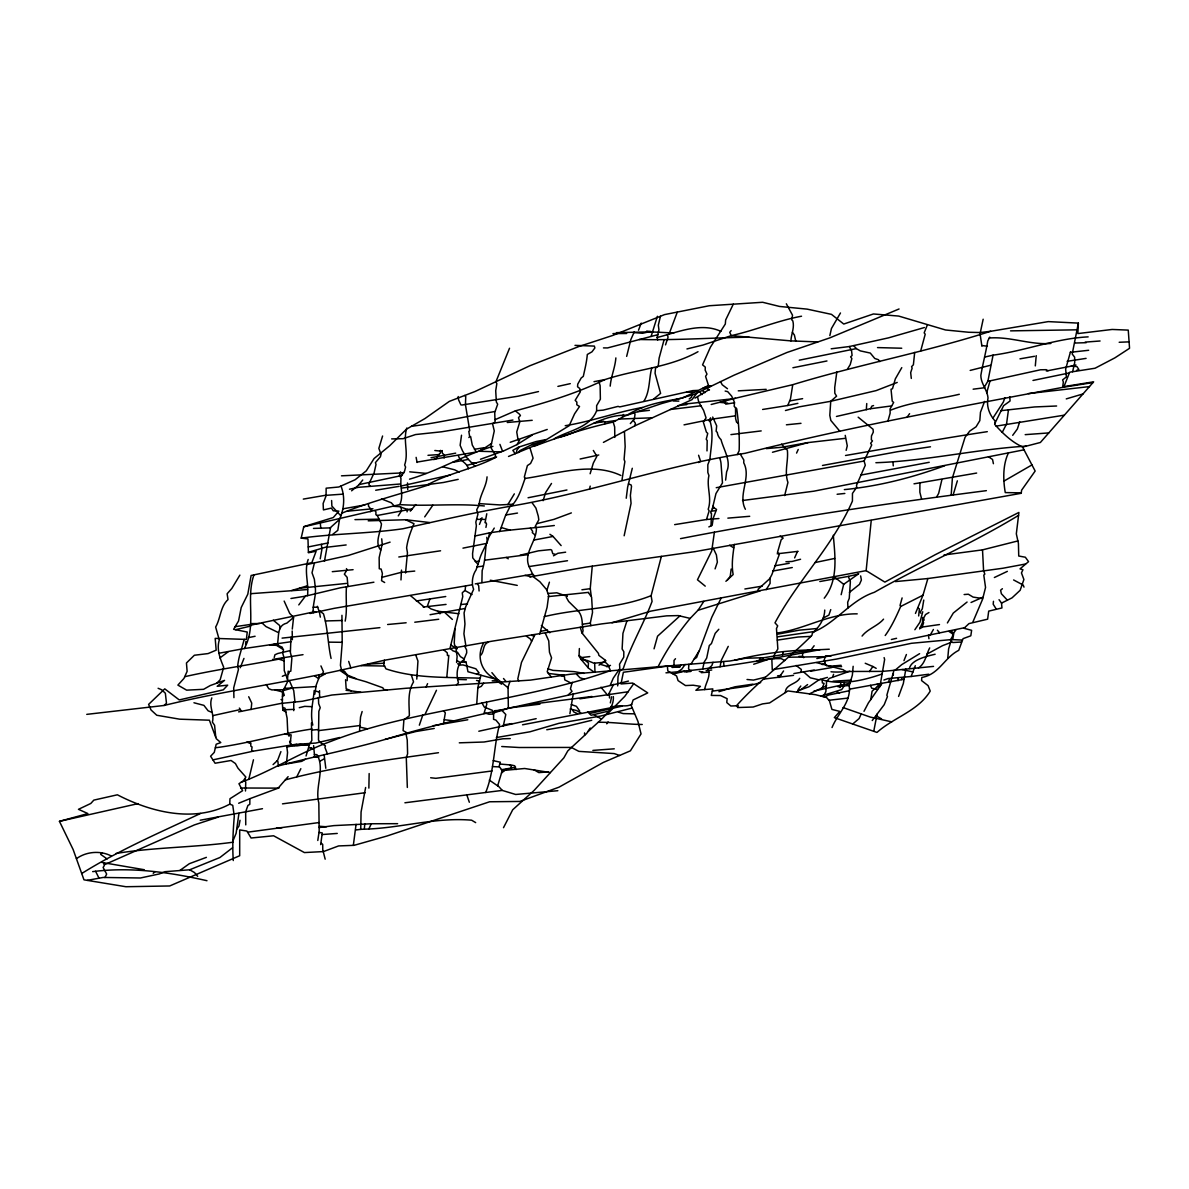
<?xml version="1.0" encoding="UTF-8"?>
<svg xmlns="http://www.w3.org/2000/svg" width="1189" height="1189" viewBox="0 0 1189 1189"><rect width="100%" height="100%" fill="white"/><g stroke="black" fill="none" stroke-linecap="round" stroke-linejoin="round"><path stroke-width="1.5" d="M368.872 788.114L369.155 773.549M554.386 438.667C568.728 430.477 589.863 427.981 596.64 410.695L596.64 405.657L600.371 399.192L600.133 385.712L599.063 382.026M311.444 722.927L311.845 740.45L309.571 744.091L306.063 755.981M359.078 484.577L399.266 476.061L400.589 471.884M245.751 824.884L245.662 811.879L247.921 805.443L249.824 804.344L249.853 798.696L279.281 787.757M847.935 607.98L847.683 602.243L849.258 598.349L850.373 581.733L848.322 576.412L819.816 581.54M314.178 690.556C313.212 702.298 309.824 713.222 312.796 725.067M1008.45 409.804L1006.563 423.923L1002.238 432.41M314.386 563.066L312.023 572.786L314.357 579.251L315.219 586.712C316.527 595.719 312.454 604.042 313.272 612.736M356.061 824.349L353.341 845.364M511.3 768.109L511.329 766.385L509.576 764.928M1017.888 540.936L982.515 549.868L983.585 570.75L984.834 574.079L983.793 575.119L985.547 587.47L982.545 599.33L972.81 622.189M346.46 568.624L346.965 569.932L344.364 574.168L347.158 577.349L347.961 586.459M866.32 409.715L866.751 403.561M240.029 820.276L238.974 825.983L236.879 829.09M405.553 572.949L407.455 552.751L406.608 547.832C407.723 539.494 410.651 531.483 414.01 523.74L405.687 519.742L368.218 520.841M290.8 671.265L291.87 658.112L290.369 652.479L290.963 637.304M289.061 736.273L287.708 731.339L287.099 718.111L285.806 711.958L282.833 710.249L282.313 702.773L282.536 691.939L288.035 680.732L284.26 670.641L284.067 658.097L282.804 653.43L283.517 649.744L276.636 645.404L269.576 644.78M710.977 525.924L711.498 513.544L710.695 512.86L712.345 508.729L714.336 508.045L716.536 509.427L713.192 518.359L712.196 525.345L708.852 526.905M947.796 657.799L948.614 648.897L951.453 639.578L962.391 640.083M999.042 599.687L1001.524 603.12L1001.955 607.951L988.698 611.131L987.628 619.172L968.99 623.601L963.997 628.282L971.621 630.333L970.819 635.803L963.045 638.656L958.735 650.338C944.482 657.472 938.983 674.579 921.817 677.433L921.579 680.584L928.089 685.622L930.229 691.091C918.131 711.022 893.875 717.368 876.977 732.424L834.336 717.636L839.776 711.394L831.914 709.417L829.446 700.841L826.533 697.512L815.416 694.673L787.891 690.928L769.61 702.937L762.565 703.888L753.172 707.024L737.477 707.544L738.31 705.731L730.804 705.998L726.776 702.55L727.118 698.656L720.564 695.535L711.304 695.431L712.82 688.892L695.877 690.289L700.41 686.35L693.217 685.221L685.473 685.563L678.057 680.598L676.586 675.976L667.817 670.968L667.386 666.122L623.378 672.275L620.985 683.943L632.652 683.051L647.737 692.905L633.113 699.964L631.27 705.642L637.988 721.5L641.034 733.91L630.408 750.824L603.239 762.476L558.993 787.177L519.831 801.445L489.63 801.772L386.96 836.016L354.069 845.334L338.612 845.929L323.438 851.577L304.414 852.572L273.589 835.778L251.087 838.007L246.896 831.052L239.702 829.922L239.688 855.723L169.7 885.968L125.9 886.726L83.973 879.83L73.138 849.541L59.45 821.346L87.897 813.573L78.474 809.323L90.795 803.467L93.827 800.123L117.384 794.802C151.226 812.369 194.372 822.966 229.745 804.15L229.967 798.74L242.601 790.7L238.959 783.714L243.344 780.831L245.87 777.071L237.978 768.183L235.407 763.531L231.052 760.484L215.09 763.234L210.602 756.219L214.273 752.384L216.175 744.225L220.797 742.59L216.279 738.711L209.383 720.192L179.688 719.182L156.77 715.258L151.048 709.982L148.61 704.393L164.751 688.862L179.257 699.92L223.309 689.813L227.679 685.161L217.186 686.291L224.558 680.376L210.215 685.563L203.587 689.323L186.628 690.155L177.889 685.102L183.968 678.414L187.119 671.339L186.45 662.986L194.372 655.243L208.09 653.578L216.175 650.16L215.179 638.389L246.376 639.429L247.238 632.043L233.609 629.293L238.558 620.955L241.204 607.549L247.802 594.188L251.117 575.476L311.845 562.679L316.125 551.235L308.427 552.751L307.966 538.914L301.189 538.127L303.775 526.638L333.292 517.542L338.865 511.136L333.262 510.809L331.389 508.075L323.423 509.918L323.126 503.497L326.039 495.932L326.158 488.189L338.791 487L355.125 479.747L366.271 470.859L374.089 458.523L389.769 445.682L406.445 429.199L424.993 418.528L449.338 401.377L475.006 391.508L529.818 365.781L578.805 346.549L612.811 335.432L664.517 314.609L709.283 305.736L762.639 302.274L779.568 306.45L807.123 309.125L831.468 314.357L843.744 324.047L873.41 313.97L898.676 316.066L945.523 329.977L968.723 332.266L980.449 332.534L991.284 331.196L1048.252 321.61L1078.364 323.111L1077.843 333.574L1112.176 329.457L1128.257 330.111L1129.55 348.303L1114.91 357.844L1095.054 368.233L1069.684 372.202L1063.962 386.588L1093.627 381.832L1040.375 442.486L1022.599 447.094L1035.158 471.037L1021.604 490.195L1021.232 493.286L694.792 551.666L585.954 567.079L529.759 576.918M345.568 679.722L346.162 688.728L351.231 690.868L360.817 692.251M516.412 453.291L516.873 450.141L519.37 446.856M651.795 367.713C648.822 378.756 650.13 391.226 643.948 401.139M293.772 702.06L293.742 710.665M549.422 582.164L546.851 590.457L548.694 595.496L547.103 607.252L539.643 634.153M465.508 586.103L465.196 590.205L462.268 592.791L462.759 596.64L450.051 648.154L452.905 650.814L457.572 652.375L460.381 656.596L464.111 658.914M303.73 526.816L399.816 504.597C403.799 495.887 400.009 487.356 401.005 478.677L400.455 477.517L404.572 471.156L405.598 467.054L404.632 465.003C408.912 452.548 402.789 440.569 406.801 428.025M836.818 371.994L834.723 387.569L834.812 393.247L836.58 396.16L830.739 401.288L799.305 406.831L785.453 410.517M884.111 657.606L884.631 659.449L880.41 683.853L872.072 691.225L870.749 699.622M508.342 708.168L508.045 687.108L510.007 681.267M487.059 476.848C486.42 486.896 479.583 495.144 479.137 505.102L476.7 509.813L477.948 514.094L475.823 522.149L476.373 525.761L472.568 553.628L472.746 557.849L477.8 564.27M359.554 730.655L360.549 716.982L362.14 711.512M853.152 666.301L852.364 675.144L849.199 685.785C851.517 701.926 837.591 713.593 832.032 727.534M454.956 628.996L454.243 642.863L454.688 645.419L457.215 647.931L456.056 649.67L457.126 656.462L456.576 662.496M554.312 525.508C532.642 528.258 511.002 529.402 489.422 532.895C488.724 543.299 481.248 551.101 479.033 561.223L475.214 561.55M307.475 595.659C309.095 583.472 303.834 571.151 308.189 559.469M844.16 682.501L843.908 686.291L841.708 689.575L820.871 696.07M319.455 692.34L319.573 690.646M341.942 615.308L342.209 642.714L340.426 665.32L341.525 669.987L384.404 660.252L492.127 641.168L601.485 623.928L666.628 615.857L678.339 615.59L690.17 618.399L698.211 610.031L703.799 601.411M829.848 335.595L831.453 328.491L840.474 312.975M976.645 473.059L919.929 482.823L919.855 492.216L921.505 498.726M313.628 745.607L314.609 756.739M660.445 316.259L658.32 325.221L658.929 329.769L657.131 337.498L657.71 340.039M950.903 631.017L952.924 632.444L952.582 636.13L950.397 640.068L951.185 640.648M407.337 787.445L406.281 757.661L407.604 753.856L407.247 740.019L405.865 733.345M355.6 829.996L360.386 829.387L360.772 828.109L361.07 812.013L365.632 787.49M624.448 431.696L625.161 446.618L624.091 459.444L624.879 461.585L621.951 480.193M360.386 829.387L364.31 829.179L364.8 823.68M993.469 601.307L993.201 604.22L996.367 609.288M763.516 657.695L762.268 659.791L759.444 660.772M824.735 610.061C824.557 619.38 818.998 627.272 812.325 633.306L811.998 635.238C787.653 659.791 759.548 679.826 736.407 705.805M292.375 639.697L292.182 631.017M731.176 569.041L730.195 576.531L727.371 580.083M734.312 544.384C732.974 554.342 731.25 564.686 733.167 574.54L725.899 581.302M901.708 679.558L901.871 677.908M592.256 566.187L590.249 588.451L591.201 595.763M550.299 772.553L524.661 768.495L502.248 770.561L499.098 766.281L500.361 762.238L493.197 760.648M1001.524 603.12L1012.032 597.859L1020.162 590.279L1023.892 579.489L1021.455 572.92L1022.941 569.724L1020.013 568.877L1028.544 561.654L1025.349 557.225L1018.735 556.021L1018.423 543.447L1016.327 533.816L1018.914 512.429L935.149 554.743L884.854 582.105L866.142 570.631L871.225 520.514M918.666 615.961L919.379 608.887L918.28 608.188M840.088 687.628L840.876 682.724M340.975 486.033C345.256 496.839 344.186 508.892 339.504 519.415L330.572 527.485L324.448 561.282M398.27 515.863L401.614 510.601L400.916 507.242M674.653 524.631L706.504 519.504L709.149 510.854L708.198 509.264C712.166 497.909 706.281 486.91 708.926 475.6L707.827 472.494L707.827 464.721L709.892 459.296C711.037 446.722 713.861 433.599 710.13 421.486L711.631 419.672M1035.307 365.9L1036.228 355.645M1070.457 351.914L1065.641 369.214L1066.384 376.943L1062.594 379.9L1063.352 381.951L1062.624 387.376C956.402 407.351 849.882 426.925 745.072 453.306C665.454 465.404 589.298 492.989 510.185 506.276C474.188 512.548 438.563 520.737 402.878 528.763C369.11 533.608 335.03 533.504 301.189 538.127M728.248 646.37L721.188 660.519L720.073 666.836M723.536 661.589L724.027 666.226M1072.597 371.756L1074.722 362.571L1074.633 357.161L1072.196 354.025L1078.364 323.111M1019.731 421.753L1017.353 428.991L1012.701 435.323M253.941 574.896C245.469 599.078 257.047 625.503 244.31 648.525L218.895 653.251M588.109 667.638L588.481 663.016L579.177 655.57M725.617 480.103L726.628 471.795C731.547 461.317 723.7 449.918 721.01 439.633A59.316 24.508 -9.7 0 1 717.324 432.454L716.12 431.25L716.685 425.855L712.687 417.042M339.504 519.415L337.81 530.353L332.608 534.441M508.015 687.732L498.325 679.84L480.965 675.248L477.874 687.301L476.759 703.665M282.804 648.837L282.15 647.173L274.391 643.844M400.975 579.935L401.525 570.111M446.811 677.165L448.803 655.332M902.109 597.918L900.043 605.439L900.682 606.479C896.343 616.348 891.557 626.766 885.196 635.521M347.292 675.887L347.173 680.673M248.754 779.449L253.465 759.786M486.777 513.767L485.038 522.714M384.404 660.252L383.765 664.651L385.994 668.872C415.987 678.86 448.476 677.076 479.895 678.206M103.889 862.872L104.32 865.562L103.101 867.45L106.668 874.093L104.914 877.541M509.531 348.243L495.843 381.966L496.853 383.601L495.709 390.72L496.363 402.06L497.686 404.186L494.728 412.598L495.055 422.095L492.558 423.715L494.267 430.923L490.7 447.317L495.456 455.179L495.04 457.497M590.13 473.742L593.341 463.056L596.878 456.294L593.326 450.453M614.817 437.403L614.668 426.985L613.167 422.05L624.834 416.001L661.753 403.517L693.841 394.525L733.955 375.234L786.94 352.494L829.744 337.899L899.062 308.977M654.054 648.822L657.562 636.189L679.87 615.947M941.926 479.553L938.671 493.346L936.828 496.69M608.248 695.089L613.569 684.344M345.167 621.119C347.485 609.66 345.538 598.349 346.475 586.742M609.422 693.202L609.481 697.958M624.151 535.778L631.062 503.348L630.378 495.486L631.522 486.331L631.047 484.874L628.461 484.012M615.872 357.919C615.085 367.713 611.012 376.482 610.195 386.128M626.231 498.236L627.643 487.118L632.295 468.273M573.321 693.559L569.888 713.712M771.839 659.107L772.27 669.987M503.244 726.226L505.801 714.515L501.877 710.413M244.235 639.355L239.435 656.298A389.724 161.005 -9.7 0 0 237.637 666.301L238.439 669.496L233.698 687.896L233.921 697.646M873.752 731.309L877.081 714.143L884.215 704.661L887.455 696.516L886.845 695.238L893.979 670.328M984.388 387.079L987.91 381.104L993.068 355.154C1025.141 350.814 1055.995 338.449 1088.158 336.873M609.08 665.87L605.29 662.199L605.602 660.43L598.899 655.377L598.409 653.356L581.911 632.89L580.277 627.257M841.158 594.693L843.685 584.319L858.726 573.722M252.885 751.255L251.622 750.422L252.068 746.96L250.894 746.306L250.686 742.753L249.214 741.668M889.595 678.978L888.436 682.114L849.659 689.13M331.612 500.524L331.865 506.068L340.782 515.773M691.805 395.268L691.582 397.171L689.204 398.984M314.773 694.227L316.229 685.117L318.652 678.592L314.788 676.051M933.41 629.471L930.378 634.807M533.816 446.41C556.913 437.686 580.5 429.794 604.592 424.027L604.963 422.14L603.819 421.456L596.744 421.709M324.151 754.896L325.801 768.243M713.028 662.318L711.854 665.543L708.986 668.352M211.82 697.884C208.476 706.013 214.615 714.113 212.4 722.095L214.585 725.305L215.774 737.165M715.079 568.892L717.368 562.129L716.402 554.951L713.281 548.263M686.945 348.942L702.967 345.048L731.25 335.64L790.908 340.886C791.19 334.079 794.683 328.001 792.825 320.911L791.859 319.975L792.513 315.189L786.33 303.79M589.521 489.363L590.19 486.108M782.511 655.154L783.179 651.854M499.915 444.374L502.59 451.315M661.381 556.393L651.111 595.659L652.077 601.381C643.517 624.314 630.854 645.3 623.259 668.59L619.796 671.072L618.012 676.675L617.671 685.89M443.571 723.224L445.325 712.88L443.527 710.769M663.923 340.322L659.122 358.112L658.245 366.093L655.496 368.189L655.065 373.257L660.594 393.396L653.578 399.088M714.396 532.167L711.735 550.879L697.467 579.786L705.24 586.147M486.123 544.621C485.171 553.465 485.053 561.981 482.154 570.616L481.887 582.521M830.992 671.77A31.91 13.183 -9.7 0 0 845.572 671.488L882.446 671.384L895.049 670.224L901.782 664.592L919.617 653.668M286.371 764.111L287.56 752.518L286.668 745.637M785.32 692.533C785.572 684.106 796.08 684.537 799.736 678.31M1022.822 447.049C1011.973 442.323 1002.58 433.227 994.673 424.354L995.178 421.114C989.456 414.723 986.261 406.519 988.014 397.914C987.286 389.769 980.866 383.69 980.851 375.397C982.827 363.656 985.949 352.212 987.732 340.99L989.753 337.111M923.764 600.059L922.292 608.872L920.182 612.231L920.806 613.152M292.286 629.085L293.579 617.463L289.715 613.405L284.156 601.069M407.485 482.972L407.723 489.556M626.9 621.015L622.947 633.336L622.129 649.001L623.824 651.721L623.764 657.116L619.558 664.161L619.811 668.575L613.256 678.191L610.314 685.072M846.152 450.319L847.267 445.845L845.23 435.352M1048.014 370.76L1046.231 369.69L1040.524 369.779L990.065 380.866L986.707 392.756M543.105 500.703L545.632 492.543L551.503 483.447M245.484 790.997L245.737 782.317L244.637 778.914M983.169 319.217L980.063 333.767L981.876 346.103M784.651 495.56L787.935 482.452C784.146 471.602 788.575 460.812 787.356 450.185L781.559 444.166M735.53 407.664L735.605 418.617L736.541 422.169L738.072 423.15M582.328 633.44L583.071 630.66C581.689 623.541 583.413 616.11 577.274 609.942L568.669 601.5L566.306 597.368L567.019 595.957M424.963 714.5L436.467 690.274M626.662 356.373L630.809 339.682L634.302 331.761M710.576 417.829L709.06 420.787L710.13 421.486M953.221 494.743L957.353 480.832M274.213 657.517L274.927 654.767L277.78 653.504L290.279 650.591M606.747 723.819L608.144 721.916M928.951 638.746L928.46 635.194M898.289 678.102L898.111 680.702M287.456 679.618L288.228 671.116M915.456 613.42L922.976 595.213L927.881 578.538L1002.981 568.223L1025.527 564.017M832.746 676.675L833.593 674.326M861.148 714.024L859.097 718.572L852.691 724.012M665.528 344.884L668.069 337.171L667.386 334.733M920.658 351.082L925.22 334.213L924.15 332.875L927.39 324.85M657.383 316.274L651.096 336.442M699.013 651.141L696.635 657.458L693.99 659.33M951.185 494.981L952.419 477.844L965.067 437.255L969.719 431.102L976.08 426.777L979.81 420.624L980.464 412.271L984.596 401.406M915.307 665.721L911.071 676.496L888.109 678.547L883.903 680.034M887.901 421.129L890.145 413.222L890.071 408.957L893.652 402.447L892.226 401.213L891.037 389.279L892.493 388.714L895.332 378.89L901.782 367.624M702.654 669.184L704.185 662.095L706.697 658.052L709.283 645.582L711.453 643.546L715.183 633.365L718.825 629.263M481.53 519.177L479.479 524.408M990.69 331.27C925.518 352.152 858.19 364.681 792.751 384.686L790.507 398.761L787.757 405.494L762.625 409.462M737.225 454.555L739.142 450.78C739.677 436.631 738.666 422.645 736.719 408.778L734.178 406.37L734.534 402.372L731.636 396.115L727.713 391.642L725.156 391.062M688.966 664.235L688.535 668.812L690.215 670.551M317.79 840.474L319.172 831.349L318.83 802.961C314.52 787.341 325.504 769.015 316.958 754.658L314.401 754.525M327.436 753.9L324.924 747.405L325.429 745.889L319.796 742.189L318.474 739.915L318.845 711.319L320.227 707.678L318.652 703.606L318.444 697.438M905.825 669.065L903.328 683.556L898.587 696.427M417.101 462.491L416.12 457.364M411.453 509.754L407.426 509.382L407.054 511.864M610.343 702.892L611.577 696.754M382.59 436.006L378.845 448.402L381.03 454.257L380.435 456.71L375.412 462.64L376.006 464.438L374.134 472.85L369.17 483.418L368.976 484.889L370.478 486.346M704.646 689.575C705.672 682.56 711.587 675.486 707.782 668.515M419.345 725.186L422.794 715.05M479.093 590.992L478.677 585.672L477.146 583.591L475.258 583.873M319.187 675.189L318.607 678.889M529.967 447.837L533.088 458.181L530.562 463.472L527.396 465.583L524.334 477.012L525.062 478.439C521.599 488.04 518.746 498.577 511.389 506.038M641.213 323.111L638.508 330.23M245.945 641.421L245.588 644.275M668.976 334.302L677.314 312.068M465.895 645.939L463.918 633.826L464.958 624.002L464.067 612.959L465.716 606.732L473.623 589.313C471.171 583.145 472.449 575.09 476.061 569.932L479.033 561.223M893.236 675.382L893.4 673.628M1004.928 397.735L1003.323 402.09L993.038 417.919M288.555 674.044L289.611 671.354M903.967 660.668L906.404 654.5M296.774 776.803L300.847 768.689M994.792 423.581L1003.59 405.687L1010.056 401.005L1009.847 396.873M733.286 304.176L725.647 320.019L725.32 324.032L710.428 347.158L702.565 364.86L705.285 367.104L705.181 370.151L706.979 374.104L705.582 376.378L708.495 385.489L709.982 386.039M233.059 840.638L236.121 833.296L238.944 813.365M622.308 417.265L623.467 414.515M404.914 802.783L485.707 792.469C494.461 770.844 493.524 746.781 499.573 724.502L495.902 720.088L493.554 719.33L493.613 713.4L492.365 710.338L484.309 707.098L482.021 703.026C431.295 713.578 379.321 722.243 331.018 741.327C299.762 752.592 272.147 770.68 241.218 782.228M794.624 557.879L797.462 551.503M783.581 670.953L779.003 677.552M922.753 611.755L919.944 622.248L914.861 629.739M870.511 408.704L871.909 406.088L873.558 405.553M952.671 639.608L953.92 632.741L955.882 629.873M630.333 423.566L634.317 418.959L635.015 414.441L634.227 412.732M240.208 667.772L243.968 658.409M499.692 531.602L505.578 515.372L510.185 506.276M803.749 657.695L802.56 656.417L802.634 653.177M947.395 622.947L953.296 613.048L967.073 602.05M881.956 683.497L868.401 702.907L864.002 711.304M534.842 634.881L521.481 662.407L517.78 678.964L518.865 680.807M796.571 453.083L798.235 449.472M368.932 828.822L371.28 823.754L397.616 823.68M238.617 711.869L280.961 703.427L302.392 701.257L331.82 695.03L405.939 688.268L530.443 680.108L570.111 674.282L658.067 666.761C666.821 649.387 677.745 633.469 690.17 618.399M673.212 674.044L684.73 671.116M721.247 597.829L711.765 617.269L699.504 650.309L691.032 664.071M919.662 628.922L922.441 622.605L922.738 617.492M603.418 442.397L634.673 425.9L635.431 423.403L633.588 420.638M483.938 713.593L486.747 704.364L486.405 702.194M827.455 677.403L819.132 679.707L808.951 686.796L798.25 690.616M503.497 827.693L512.697 809.783L534.084 790.447L563.854 757.869L567.762 750.928L586.667 733.464L590.22 728.01M726.316 399.608L724.978 402.491L725.795 404.141L734.401 402.774M691.166 670.447L690.646 671.503L684.374 671.889M320.673 844.621L322.264 832.954L318.979 832.389M822.075 688.609L824.081 683.393L822.387 682.932L822.194 681.015M929.694 647.901C926.157 654.574 925.31 663.596 918.458 667.965M483.447 643.338C476.001 656.581 481.545 672.662 495.367 678.83M497.641 785.87L502.248 770.561M424.711 516.873L432.855 505.191M765.434 659.717L773.95 658.691L774.321 654.961L777.844 648.941L776.476 628.535L777.695 625.86L774.99 622.843C797.7 580.366 833.281 545.365 852.424 501.059L852.468 493.405L856.734 487.267L856.526 485.261L865.295 465.226L864.091 461.02L871.715 444.983L870.63 443.274L872.473 440.941L871.344 439.767L871.463 435.947L873.321 432.083L873.053 429.274L858.161 417.176M830.754 609.615L828.882 615.07L822.981 618.265M1008.525 452.741C1002.684 464.75 1003.07 479.851 1005.27 492.588L1021.277 492.855M811.21 649.714L814.138 645.746M823.278 696.68L825.865 691.656L826.593 681.639L829.194 678.473L849.704 671.265M696.68 393.381L692.013 399.638L634.673 425.9M280.916 751.611L277.587 760.38L273.069 764.601M239.881 575.119L231.825 588.451L227.129 593.772L228.02 599.583C220.262 606.613 220.678 618.325 215.64 627.049L219.296 639.95C216.383 649.313 220.173 658.647 223.695 667.237L220.173 679.751L216.74 683.214M800.806 686.023L798.072 689.62M277.364 644.17C279.133 636.992 276.665 625.444 286.817 623.14L293.579 617.463M507.807 504.641L514.332 493.866M677.953 671.755L681.713 669.214L685.087 664.517M606.925 714.455L624.819 696.308L633.692 683.72M548.218 596.61L588.51 592.375M847.415 369.17L850.224 364.592L851.859 358.558L850.625 356.863L852.097 355.496L851.517 350.487L849.258 346.549L831.2 348.793M480.415 450.75L491.503 443.497M506.469 769.105L501.446 772.999M909.6 413.683L906.984 417.339M681.327 664.785L679.454 666.509L676.333 667.014L667.46 665.885M298.781 604.904L305.395 596.179L340.322 587.812L373.896 582.209M322.041 674.52L323.467 671.859L320.941 665.914M480.475 459.266L503.854 450.824L517.007 444.612L519.667 439.989L518.062 439.826L516.739 431.964L519.831 421.753L518.478 417.636L520.425 415.526L519.489 414.203L515.372 410.844L495.308 419.568M485.929 527.426L486.569 524.037L485.543 522.06M427.579 683.66L426.108 687.034M415.764 504.582L410.309 511.151M862.07 636.07C867.673 628.803 877.541 626.142 883.561 619.157M760.886 657.695L759.637 659.984L756.769 661.158M824.23 598.186C838.483 580.262 835.064 556.482 833.311 535.273M872.236 720.549L877.081 714.143M362.734 480.014L358.632 485.097L351.587 490.819M869.427 671.622L872.845 666.494L865.22 663.254M480.728 655.288C484.607 651.364 482.273 644.319 488.501 642.075M938.849 633.202L939.384 632.503L937.378 630.215M288.124 776.67L278.137 788.129L240.609 787.995M572.162 682.308L570.438 688.951L572.013 691.359L568.372 694.748M489.11 536.611L494.252 528.079M518.241 452.563L519.801 450.646L531.855 444.641L543.893 440.643M719.717 458.181A112.42 46.445 -9.7 0 1 721.084 464.349L722.466 482.927L715.971 493.539L712.345 508.729M796.898 692.161L799.216 689.694M766.177 589.685L770.086 583.413L770.041 578.151M675.486 658.721L674.014 660.43L674.014 665.335M468.882 437.552L469.67 436.675L468.808 431.325L469.744 430.73L465.449 404.706L465.746 396.353L464.691 395.476M483.641 683.185L481.263 686.395L477.919 687.792M501.357 769.744L515.625 767.262L514.614 765.761L511.329 765.032L500.183 764.066M101.927 852.989L100.664 854.341L107.099 858.948M179.97 870.393L189.333 863.704L206.396 857.358M456.457 684.894L458.493 682.828C456.086 675.218 456.323 664.592 463.725 659.925M553.48 555.813L557.879 553.286L565.637 552.186M480.579 519.266L482.065 517.795M757.601 591.409L758.716 590.368L758.017 589.343L769.803 578.612L771.899 574.54L779.077 555.085L779.077 553.554L777.472 552.528L781.158 539.791L783.165 538.082L780.058 536.046M282.328 676.303L285.672 674.832M86.767 714.366L164.023 705.478L166.475 703.249L165.36 693.246L161.63 689.739L158.107 688.282M153.218 873.321L155.06 871.73M890.665 410.146C912.156 401.585 936.605 399.697 959.3 394.287M1002.401 588.718L1000.603 590.22L1001.361 593.712L1007.365 600.192M922.798 621.208L924.091 620.123L923.704 617.983L925.518 614.594L928.951 612.528M599.003 665.127L605.602 660.43M807.613 684.582L800.836 689.679M232.494 847.802L219.906 857.522L189.675 869.783L164.899 871.7L159.311 873.945L140.436 877.987L103.131 877.452L87.243 880.365M849.422 592.375L859.469 584.379L861.386 580.039L860.628 575.922M81.714 873.514C119.108 850.09 160.277 832.389 200.48 813.484M370.18 511.746L371.904 510.423L368.501 506.187L368.531 503.66M325.504 673.717L319.083 677.299M492.9 446.395C464.171 454.867 438.325 470.874 409.521 479.167M709.09 389.65L695.03 398.107M698.002 351.706C669.258 367.728 635.684 369.393 604.829 379.618C576.442 393.485 545.929 402.64 515.372 410.844M1031.948 464.929L1004.066 481.025M219.891 657.948L228.11 651.84M305.499 759.132L301.724 761.346L288.139 763.665M319.826 761.228L324.255 758.864M994.361 577.512L1007.365 571.359M532.092 435.159L517.007 444.612M809.367 693.856L826.608 685.815M1018.557 515.372C971.978 543.774 921.772 565.399 874.316 592.315C850.64 600.148 836.135 622.798 813.633 631.894M971.041 602.481L982.59 597.354M76.408 858.696C86.307 851.473 100.411 850.358 111.29 855.976M698.538 462.536L700.589 461.332L698.597 455.253M822.283 664.592L825.151 662.927L824.2 659.94L825.003 657.591L823.16 656.7L789.243 657.22M427.758 484.681C449.501 472.732 474.723 468.748 496.616 456.888M682.516 398.047L708.495 385.489M250.938 625.161C271.597 620.554 292.613 616.511 313.138 612.038M588.213 731.532C597.547 721.976 614.46 711.111 613.331 696.62M922.976 595.213L900.682 606.479M430.225 484.413C400.723 494.044 370.418 501.55 341.525 513.291M680.688 398.478C662.258 401.614 643.873 404.736 627.703 414.798M926.9 654.158L942.609 645.627L950.695 642.565M613.256 707.173C619.038 704.156 625.726 707.589 631.686 704.378M282.447 696.234L284.305 695.357L282.923 691.121M390.096 542.139L348.466 555.426L306.465 564.656M547.237 429.452L510.23 442.293M944.72 465.731C912.201 477.651 878.939 486.197 844.339 489.615M290.725 741.029L289.626 741.49L291.677 744.909M238.662 803.259L249.853 798.696M433.777 459.608L437.047 458.285L437.537 455.863L440.45 453.009L440.42 450.363M897.219 382.442L876.159 390.601L830.739 401.288L829.803 415.362L830.829 420.43L839.731 431.131M476.521 674.014L479.108 672.959L475.853 668.768L462.982 664.919L459.207 665.127L457.72 663.7M508.52 456.457L540.519 443.2L569.159 425.736L574.614 413.772L579.533 406.504L576.769 404.765L576.888 402.15L575.179 400.321L580.366 391.761L579.846 388.58L577.557 386.767L577.75 384.121L581.198 377.983L583.309 376.363C584.884 368.991 586.667 362.199 587.307 354.471L591.973 351.825L594.886 347.961L594.337 346.088L575 345.375M277.527 766.192C314.847 756.174 352.538 749.129 389.724 738.101C468.184 714.574 549.036 701.005 628.446 681.074M824.557 697.007L828.629 695L849.57 690.675M609.704 670.893C568.283 685.637 524.973 694.123 482.021 703.026M919.929 628.372L921.802 627.658L922.605 625.8L923.63 622.664L922.738 621.431M505.771 515L517.497 513.068M558.473 437.537C582.238 432.172 601.545 414.277 626.796 415.243M760.678 682.59L747.227 686.261L712.3 691.151M632.132 708.064L600.713 716.031L558.949 723.313L530.041 731.77L496.363 737.552M672.082 667.445L680.167 666.776M651.111 595.659C617.002 609.377 579.623 607.995 544.22 616.66M767.41 659.672L753.692 664.235M850.269 683.14L813.96 691.077M836.462 416.462L869.783 408.823L891.587 405.925M836.922 665.662L831.23 667.638L810.616 671.205M590.428 588.659L581.911 589.789M610.477 665.394L606.568 666.687M536.165 718.661L478.81 731.235M283.131 690.66L292.122 688.074M508.877 708.064L493.39 713.043M399.266 476.061L402.372 475.02M772.478 452.266L808.134 442.576L845.394 438.31M697.913 610.329L760.113 590.903M691.017 670.759L686.35 671.666M604.592 424.027L613.167 422.05M993.068 355.154L984.611 357.072M571.359 512.905L553.94 519.37L536.715 523.695M1082.986 393.945L1066.265 398.895M215.343 747.777C248.055 743.66 279.564 733.732 312.008 729.006M349.477 489.214L358.439 487.312L400.232 484.012M327.138 546.732L308.412 552.291M291.632 590.517L307.342 585.82M218.033 817.155L194.387 824.913L104.439 864.715M650.309 331.493L642.595 333.277L633.93 332.593M970.179 370.418L990.437 365.291M557.894 386.395L570.274 383.646M849.258 346.549L888.465 337.869L924.418 327.54M466.712 465.449L495.694 457.334M735.441 398.27L711.185 404.483M401.02 486.063L450.423 474.961M1076.58 370.388L1078.869 369.467L1076.862 366.509L1071.081 366.182L1046.32 370.998M622.159 706.132L589.848 713.474M718.944 691.686L735.01 686.796L752.845 684.165M987.301 431.666C939.919 438.786 892.805 447.376 845.528 455.491M611.963 622.768L650.784 611.146L866.142 570.631M935.119 654.247C926.439 656.298 911.205 659.821 909.377 668.53M881.644 674.178C861.594 681.029 840.831 685.518 820.261 679.409M711.096 511.136L715.733 510.69M285.39 779.865C335.551 766.489 387.183 759.964 438.473 752.711M657.131 337.498C677.254 332.474 700.618 321.951 720.891 331.359M801.535 316.215C777.457 320.658 755.015 330.393 731.25 335.64L729.734 332.355L731.146 330.616M477.146 583.591L532.657 574.153L534.515 575.922M235.526 629.694L250.745 626.023M657.978 334.659L607.534 347.931L603.462 347.901M1071.081 366.182L1075.926 364.919M385.117 739.38L415.927 731.517L434.238 728.456M964.636 627.688L816.843 658.543M598.766 454.986L580.128 458.999M561.134 545.588L553.048 536.447L533.727 540.088M798.101 551.339L777.175 553.806M342.952 672.186L344.661 671.755M299.256 707.693L304.711 706.355L311.563 706.652M591.736 720.281L566.261 726.434L546.762 729.749M308.233 546.94L328.045 542.957M255.1 636.264L248.367 637.646M765.211 677.195L753.484 680.093L747.034 679.484M1086.092 358.379L1067.128 361.322M607.549 711.349L591.111 715.243L587.797 711.958M212.831 715.629L240.327 709.551L241.471 711.364M858.235 574.064L848.322 576.412M799.261 360.193L856.303 348.6L860.286 350.874L870.289 353.059L874.747 358.469L878.389 359.702L879.89 361.619M792.751 384.686L733.464 398.701L685.503 403.992M381.728 577.393L401.288 572.325L414.753 571.077M116.032 853.449C154.674 847.222 194.164 847.475 232.925 842.228M792.914 367.743L826.964 360.966M341.525 669.987C282.655 683.17 222.685 691.062 164.023 705.478M59.45 821.346L138.192 803.601M1069.401 372.93L1032.988 380.45M734.52 660.326C760.782 653.564 787.95 650.13 815.045 649.833M538.498 391.567L517.928 396.234L461.971 405.018L460.871 404.84L458.553 399.772L458.211 396.532M525.062 478.439C555.932 474.143 591.201 461.495 620.866 475.466M305.395 596.179L290.963 598.483M520.069 555.204L538.394 550.849L550.492 549.6L551.666 550.061L552.781 553.747L555.04 554.223M310.002 613.479L334.198 608.337L472.196 584.78M891.378 639.504L896.58 638.3M581.956 657.517L589.789 656.581M557.849 790.7L515.669 794.475L502.263 790.417L485.707 792.469M800.569 559.261L792.037 561.461L785.914 561.728M489.422 532.895L474.679 536.046M467.797 719.761L433.257 725.706M820.172 649.625C769.105 659.33 717.874 668.53 665.959 672.84M772.701 669.645L836.447 659.092L911.443 643.294L951.453 639.578M566.945 489.987L528.065 497.76M212.935 759.875L253.629 751.091L294.694 744.477L315.813 743.051L339.816 737.492M522.536 724.8L609.942 707.931M813.945 631.552L777.74 636.828M1048.772 432.915L1025.186 434.654M593.772 423.358L603.819 421.456M458.196 479.36L443.467 482.481L401.496 488.114M857.21 613.851C828.867 613.39 805.102 629.144 777.487 632.964M787.757 405.494L797.893 403.353M815.149 562.531L834.589 558.458M512.935 420.044L441.476 431.8L415.541 434.55L403.116 438.682L391.657 438.904M684.032 424.859L711.646 419.182L735.263 415.853M888.436 682.114L903.997 679.261M546.108 439.558L536.09 441.55L518.285 447.242L512.845 450.363L515.253 453.752M964.13 594.545L968.351 594.232L973.092 597.086L982.56 598.557M346.43 583.427L299.821 588.198M430.061 614.713L465.211 608.471M744.879 588.986L762.179 586.147M860.851 475.08L929.218 462.298M1076.654 329.829L1010.561 330.869M291.142 641.703L244.31 648.525M594.01 381.669L604.829 379.618M303.299 499.098L324.552 495.441L343.279 494.119M808.134 442.576L781.812 447.272L766.266 448.61M822.491 465.464L897.249 451.746L930.482 446.796M251.132 624.344L235.169 626.677M708.956 672.142L701.272 672.662M375.694 490.24L399.132 486.346M1024.026 449.814L813.841 491.191L742.516 500.51M287.039 746.96L299.97 744.418L309.348 745.414M579.816 698.82L628.387 691.716M319.261 827.544L333.871 825.612L371.28 823.754M1019.984 358.84L1034.504 356.299M184.726 676.69C217.676 669.229 251.102 664.755 284.067 658.097M680.539 538.632C781.827 518.88 884.021 503.779 986.38 490.656M793.895 673.568L814.183 670.016M777.576 634.183L799.186 630.17L816.798 628.535M399.816 504.597C427.743 506.44 456.457 503.274 484.339 505.964M414.783 622.219L438.726 619.261M484.205 447.718L474.441 449.293M431.027 457.72L455.669 453.158M462.967 548.144L486.91 543.328M484.815 560.182L528.243 554.594M774.663 565.83L789.199 563.289M540.653 631.27L547.505 630.021M706.117 670.7L711.735 670.016M996.055 426.152L1064.363 415.154M716.239 487.698L864.091 461.02M512.191 723.581L503.467 724.904M828.926 700.262L847.92 698.092M364.949 504.939L342.833 508.847M913.999 483.819L919.929 482.823M416.343 600.965L445.741 596.521M379.9 627.643L282.075 638.121M704.869 387.317L711.349 386.232M452.92 462.283L468.377 459.4M446.053 604.413L423.21 607.059M494.877 411.543C467.069 416.105 439.588 422.749 411.528 426.286M849.436 685.34L838.037 686.781M476.819 451.924L417.22 462.075M792.275 567.539L772.657 571.062M777.324 640.128L798.116 637.007L810.898 636.412M614.252 748.817L592.88 750.408M272.727 659.375L303.017 654.663M282.492 803.853L365.186 792.706M939.488 624.552L920.42 627.316M1062.624 387.376L1092.988 382.561M565.221 425.707C591.379 421.515 616.407 412.122 642.417 407.485M507.227 422.496L532.196 420.312M1089.451 386.588L1028.44 393.574M588.406 592.553L591.602 597.19L592.508 612.528L590.309 623.095L582.387 624.24M928.817 674.222L911.071 676.496M802.62 398.657L789.689 400.946M749.055 337.186C712.36 337.735 675.753 340.396 639.132 339.489M567.495 560.718L529.06 566.558C523.086 552.751 537.175 541.218 536.373 527.396L535.213 526.474L538.81 519.816L538.29 516.204L535.942 508.119L532.063 502.694M984.73 387.718L973.137 389.189M262.472 808.698L200.228 820.217M398.805 556.987L440.569 550.789M730.938 434.609L761.198 430.908M353.088 569.68L332.281 571.671M604.859 422.08L615.768 420.505M383.973 663.209L367.654 664.131M318.384 730.626L359.881 725.558M247.58 832.181L319.172 822.535M841.128 665.29L828.867 666.33M284.305 688.386L316.006 686.588M706.504 519.504L718.914 518.538M306.643 744.329L296.893 745.904L291.736 745.458L290.205 743.675L291.142 734.906L284.721 734.118M944.007 554.981L982.515 549.868M384.686 666.033L361.01 665.632M670.299 409.492L701.168 405.761M1026.256 446.143C975.827 449.189 926.394 461.035 875.892 462.714M476.804 566.945L483.239 566.098M430.032 598.691L427.386 606.108L430.834 608.842L437.983 611.265L458.895 613.717M793.524 675.352L763.591 679.127M637.809 411.706L649.402 410.339M387.629 624.507L406.133 622.768M679.618 666.97L677.611 666.806M678.042 405.642L686.707 404.602M92.668 871.626C131.132 866.751 169.373 872.176 206.975 880.707M1000.648 410.71L1034.579 406.95L1056.62 405.999M1100.078 340.99L1085.156 342.12M719.85 402.358L727.802 403.13M987.91 381.104L990.065 380.866M313.48 528.421L330.512 527.871M702.877 388.223L705.701 387.792L709.506 389.933M749.709 516.294L727.861 518.136M377.106 515.506L412.152 508.922M346.148 544.948L327.034 547.222M592.003 696.472L529.581 704.438M1070.412 352.301L1088.663 350.279M378.949 519.162L354.961 519.623M493.509 713.965L488.991 714.262L485.543 713.162M837.115 494.267L844.844 493.45M460.604 604.562L467.485 603.849M777.576 675.828L780.876 675.486M579.37 648.54L579.043 656.179L581.258 659.613L587.054 660.385L593.906 663.194L605.29 662.199M850.789 680.153L833.028 681.223M786.405 424.8L800.985 423.329M277.988 644.111L271.092 644.854M766.206 389.353L738.265 390.839M895.362 581.599L927.881 578.538M307.535 589.551L250.552 593.697M658.067 666.761L729.734 661.025L745.562 658.26L764.066 657.695L809.62 650.19L829.283 649.224M539.955 704.141L510.066 707.841M502.323 710.249L494.936 710.665M548.174 771.899L538.855 772.612L533.846 769.684M895.049 670.224L933.543 666.39M311.994 730.076L318.236 729.541M251.102 623.601L259.603 623.541M512.935 504.24L499.87 504.924L479.108 503.616M596.64 410.695L603.165 410.146L618.042 406.385L619.766 406.906L692.89 390.601L697.616 390.393M626.662 333.5L612.974 333.604M547.847 593.504L556.838 592.806L566.9 596.194M364.31 829.179C400.247 828.272 435.427 817.006 471.617 820.202L475.674 822.625M313.108 607.207L317.731 607.252M961.515 642.001L952.775 642.536L951.081 641.079M480.965 675.248L467.976 671.74L466.073 662.124L460.871 662.199M650.115 331.865L616.348 332.667M322.293 834.529L337.245 833.43M427.981 455.313L439.261 454.57M372.96 508.743L347.143 511.225M773.95 658.691L781.173 658.602L784.71 660.549M598.186 722.288C613.167 722.035 627.361 724.413 642.238 724.473M492.038 770.962L435.843 778.319L430.656 777.755M618.681 419.078L651.869 417.815M841.619 666.613L834.381 666.197M1086.196 342.685L1074.737 343.041M1129.089 341.867L1119.176 342.269M328.803 642.149L342.209 642.313M459.296 742.828L484.027 742.01L502.873 738.785L510.244 738.592M798.934 656.373L802.59 656.432M531.855 444.641L537.889 444.463M476.893 519.355L484.711 519.415M457.75 679.409L466.4 679.722M266.247 684.507L268.759 688.713L271.85 689.902L283.547 689.754M318.801 757.096L313.599 757.14M501.743 746.514L519.162 747.509L571.314 747.435L578.88 751.374L614.208 753.573L619.603 755.461M492.187 680.807L496.467 680.762L501.595 684.18M673.806 332.994L649.58 331.805M276.606 827.752L281.956 827.737M825.434 655.808L831.215 655.793M325.37 620.955L342.12 620.495M877.482 686.692L879.905 686.707M610.953 706.489L614.371 706.608M393.485 506.306L399.236 506.633L407.426 509.382M341.481 475.823L403.874 472.836M478.899 451.255L501.045 451.924M678.83 401.124L673.316 400.961M293.876 709.372L282.848 709.803M705.285 392.504L704.022 392.489L702.744 390.587M686.603 392.132L693.767 392.266M429.719 522.536L405.687 519.742M461.525 435.219L460.128 445.295L462.506 450.839L466.46 457.304L471.602 462.759L476.343 462.893M790.908 340.886L817.75 341.927M901.738 348.228L877.527 347.589M548.278 673.42L564.344 675.322M308.768 747.747L311.875 747.896M989.293 338.018C1010.174 336.338 1029.986 345.018 1050.853 343.472M442.234 451.3L434.832 450.497M492.469 766.578L499.231 766.905M480.757 450.185L481.931 450.245M571.285 704.601L576.427 706.311L579.712 711.096M876.739 684.403L881.317 684.715M315.353 691.002L319.41 692.117L319.707 697.022M634.406 713.831L623.185 713.593L618.354 712.122M319.306 826.251L326.41 826.771M570.185 708.971L576.65 710.561L580.99 713.118M891.735 721.842L870.229 717.071L843.046 707.559M466.073 662.124L463.338 660.891L466.712 652.835L466.578 649.863L464.646 646.177M282.536 691.939L275.105 689.977M490.329 580.232L517.245 585.389M346.044 690.319L351.231 690.868M426.242 473.4L409.744 471.84M646.697 331.077L653.014 331.894M444.314 719.717L454.198 720.906M981.757 345.523L987.405 346.222M547.757 668.768L552.959 670.388L574.138 671.636L584.037 673.39M387.257 689.977L383.69 689.457L382.828 687.777L365.855 681.713L349.521 677.031L339.905 670.358M699.295 671.413L702.892 671.963M283.859 660.742L278.835 659.167M144.255 869.724L101.734 862.426M913.122 671.948L902.065 669.57M359.777 727.103L367.193 728.753M816.575 662.615L843.194 669.719L845.572 671.488M281.035 699.548L282.521 699.831M561.178 675.783L564.418 676.437L564.775 679.9L570.497 682.783M819.058 679.855L810.333 677.819L803.422 671.8M442.798 466.831L454.674 469.818L459.117 472.078M476.536 680.45L479.598 681.119M211.895 712.36L208.134 710.814L203.899 705.359L193.956 702.758M699.191 392.296L696.591 390.869M525.033 575.372L530.978 576.695M316.051 612.172L312.975 611.22M282.908 707.544L284.959 708.154L285.821 712.137M877.512 689.397L871.686 688.238L870.541 685.325M510.051 530.145L501.431 527.589M472.033 594.53L464.958 590.487M313.019 749.278L310.299 747.807M294.783 745.488L292.999 744.715M451.107 645.181L456.962 648.837M250.537 743.541L246.822 742.099M531.751 635.372L534.084 636.174M189.675 869.783L194.491 872.548L197.701 876.352M381.476 498.904L391.24 502.754L394.391 506.068M278.389 632.578L265.979 626.573L262.07 623.006M229.745 804.15L232.747 805.325L234.292 816.204C233.089 830.576 232.271 845.869 233.267 860.554M296.195 744.314L297.666 744.909M407.307 733.004L403.101 730.611L403.903 719.761L409.358 715.823C409.254 704.512 407.262 691.983 413.534 681.906L411.364 675.025M836.64 691.73L839.583 692.994M576.635 674.312L579.979 677.76L584.126 679.127M355.674 678.488L347.664 675.159L342.789 669.704M456.769 660.638L459.281 661.812L459.504 664.354M702.09 394.555L701.005 394.049A10.315 4.266 -9.7 0 0 699.682 392.058M601.188 718.914L593.876 714.634M853.91 345.821L856.303 348.6M273.336 620.242L279.608 625.459L280.262 628.565M549.823 632.771L541.367 625.533M872.845 666.494L876.174 668.352M881.569 718.899L876.293 715.852M549.927 534.292L553.048 536.447M444.077 650.175L447.242 652.806L447.465 655.585M846.984 684.864L848.173 685.548M410.502 595.644L424.22 607.089M384.671 582.521L381.55 580.678L382.368 573.41L381.134 569.085L379.276 568.758L379.157 557.641L382.219 543.997L381.714 538.825M546.97 590.086L539.865 581.718L532.687 576.323M577.512 713.712L573.692 711.899L572.622 709.952M729.674 545.231L733.687 547.891M489.318 780.103L498.934 786.732L502.263 790.417M276.948 761.005L277.958 761.673L278.256 765.686M988.46 456.739L992.547 459.474L993.409 463.695M949.03 631.448L952.434 633.752M712.984 506.202L714.336 508.045M506.336 557.478L508.268 558.815M526.459 636.219L530.279 638.894L531.557 641.243M1013.608 579.964L1023.179 585.033L1024.011 587.128M535.318 535.184L532.33 532.642L532.657 531.334L530.413 528.05M444.329 612.112L452.37 619.439M834.054 576.739L843.685 584.319M796.125 665.454L801.341 669.466L801.014 672.246M594.307 672.246L588.436 668.099L581.258 659.613M727.475 388.729L722.228 384.775L720.504 381.595M321.342 843.239L322.709 844.413L322.769 849.734L325.177 859.186M380.718 550.091C374.342 542.645 380.718 532.167 381.461 523.918L377.389 515.699L375.887 514.659L375.917 511.805L374.803 510.512M471.602 462.759L474.976 466.147M600.935 687.183L607.638 695.208M505.979 681.49L503.527 678.503M551.176 676.898L547.193 671.77L551.562 657.889L549.467 652.211L548.753 640.886L545.379 633.38M824.646 663.224L826.964 665.959M497.626 679.588L491.889 672.632M437.983 611.265L439.96 613.821M792.424 332.311L794.401 335.06L795.723 341.035M514.971 767.96L516.13 769.58M239.346 708.079L240.327 709.551M529.06 566.558L532.657 574.153M710.383 667.178L710.977 668.099M289.328 680.524L293.742 690.646L294.961 701.941M319.351 611.666L320.331 617.121M350.844 667.891L348.674 661.396M98.969 878.091L95.581 871.284M476.269 452.013L472.286 445.087L470.621 436.512M468.392 468.734C467.173 462.625 459.965 461.198 458.255 455.61M610.566 670.864L608.827 666.836L600.088 664.25M321.416 544.399L321.877 549.481L320.227 558.845M469.328 802.248L466.727 794.624M248.709 696.739L251.726 703.1L251.132 709.521M740.271 454.079L743.838 460.069L743.734 462.818C751.582 477.636 737.522 494.847 745.399 509.278M444.136 457.988L444.404 455.238L442.278 453.009L442.13 450.572M914.683 352.405L913.39 364.785L911.606 366.613L912.126 368.218L910.67 372.633L911.309 378.429M415.645 654.723L417.948 661.069L416.774 679.097M331.077 658.453C327.822 643.933 327.911 628.431 323.482 613.836L318.652 610.106L317.389 606.286M706.994 450.913L707.187 440.51L706.236 439.306L707.752 433.391L706.385 432.097L703.308 422.006L706.073 417.933L703.606 410.443L698.716 402.001L697.616 397.126M487.297 541.619L486.791 537.294M590.309 623.095L590.859 625.682M320.748 527.842L320.257 522.759M892.954 461.912L893.266 465.865M594.976 672.201L594.663 663.224M584.542 732.9L584.646 735.174"/></g></svg>
